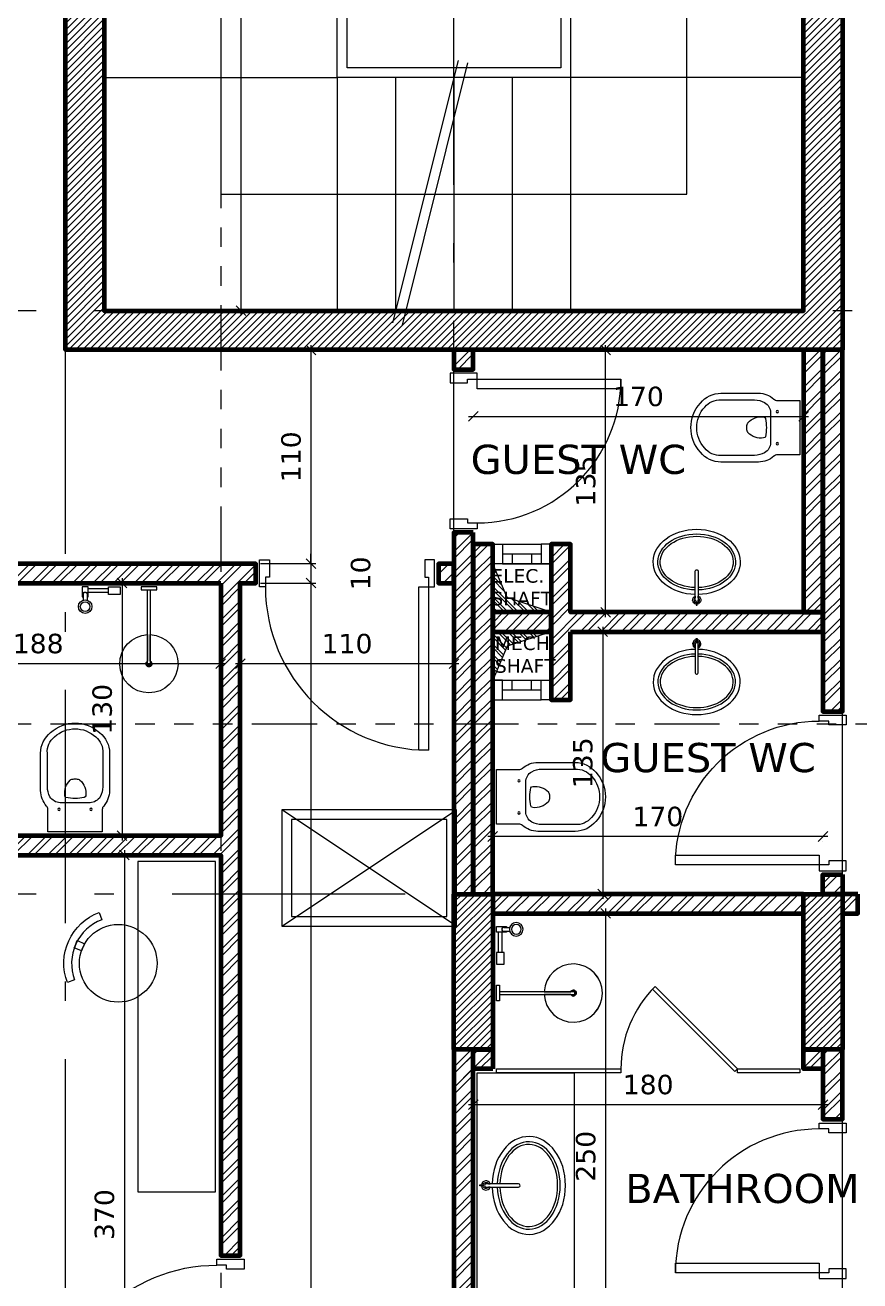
# Model space of a CAD drawing. Header units: inches. Extents: x -48 to 777, y -156 to 510.
# Drawn here: x 496.97 to 501.27, y 138.87 to 145.33 of the extents above; entities that cross this region are included whole.
import ezdxf

# ---------------------------------------------------------------- set-up
doc = ezdxf.new("R2010")
doc.units = ezdxf.units.IN
doc.header["$MEASUREMENT"] = 0
doc.set_wipeout_variables(frame=1)
doc.linetypes.add('ACAD_ISO06W100', pattern=[36, 24, -3, 0, -3, 0, -3, 0, -3])
doc.linetypes.add('ACAD_ISO10W100', pattern=[18, 12, -3, 0, -3])
doc.layers.get('Defpoints').update_dxf_attribs({"lineweight": 5})
for name, color, linetype, lineweight in [('A-AXIS', 253, 'ACAD_ISO10W100', 5), ('A-AXIS ST', 251, 'ACAD_ISO10W100', 5), ('A-DIM', 9, 'Continuous', 5), ('A-DOORS', 38, 'Continuous', 20), ('A-FURN1', 211, 'Continuous', 15), ('A-LEVELS', 139, 'Continuous', 20), ('A-LIMIT LOT', 235, 'ACAD_ISO10W100', 20), ('A-NOTES', 151, 'Continuous', 20), ('A-PILLARS', 1, 'Continuous', 60), ('A-PROJECTION2', 5, 'Continuous', 20), ('A-SANITARY', 120, 'Continuous', 5), ('A-SIGNS1', 20, 'Continuous', 15), ('A-STAIRS', 135, 'Continuous', 20), ('A-TEXT', 50, 'Continuous', 15), ('A-WALLS', 7, 'Continuous', 60), ('A-WINDOWS', 4, 'Continuous', 20), ('D-GLASS', 171, 'Continuous', 20), ('D-METAL', 156, 'Continuous', 20), ('H-OTHERS', 189, 'Continuous', 5), ('H-PILLARS', 61, 'Continuous', 5), ('H-WALLS', 51, 'Continuous', 5), ('modificat', 127, 'Continuous', 15)]:
    doc.layers.add(name, color=color, linetype=linetype, lineweight=lineweight)
doc.layers.add('pts pc', color=7, linetype='Continuous')
doc.styles.add('2mm', font='simplex.shx', dxfattribs={"height": 0.5})
doc.styles.add('5mm', font='simplex_.ttf', dxfattribs={"height": 5})
doc.styles.add('ROMAND', font='verdana.ttf')
doc.dimstyles.new('M-1.50', dxfattribs={"dimtxt": 0.1, "dimasz": 0.05, "dimexe": 0.025, "dimexo": 0.025, "dimgap": 0.05, "dimtad": 1, "dimlfac": 100, "dimrnd": 0.5, "dimzin": 9, "dimdsep": 46, "dimtxsty": 'ROMAND', "dimblk": 'OBLIQUE', "dimcen": 1, "dimdle": 0.025, "dimclrd": 256, "dimclre": 256, "dimclrt": 2, "dimadec": 0, "dimazin": 0, "dimtfac": 0.666667, "dimtmove": 2, "dimatfit": 3, "dimfxl": 0.04, "dimtolj": 1, "dimtzin": 5, "dimlwd": -1, "dimlwe": -1, "dimarcsym": 0})
pattern_1 = [(45, (-242.49175, -175.21088), (-0.0530330086, 0.0530330086), []), (45, (-242.4564, -175.21088), (-0.0530330086, 0.0530330086), [])]

# ---------------------------------------------------------------- blocks, each defined once
blk = doc.blocks.new('*U53')
for p, q in [((50, 100), (250, 100)), ((50, 50), (250, 50)), ((50, 0), (250, 0)), ((200, 50), (200, 0))]:
    blk.add_line(p, q)
for points in [[(0, 100), (50, 100), (50, 0), (0, 0)], [(300, 100), (250, 100), (250, 0), (300, 0)], [(100, 50), (100, 0)]]:
    blk.add_lwpolyline(points)
blk = doc.blocks.new('*U34')
for points in [[(130, -160), (100, -160), (100, -20), (150, -20), (150, -110), (130, -110), (130, -160)], [(970, -160), (1000, -160), (1000, -20), (950, -20), (950, -110), (970, -110), (970, -160)], [(180, -1000), (180, -160), (130, -160), (130, -1000)]]:
    blk.add_lwpolyline(points, close=True)
blk.add_arc((130, -160), 840, 270, 0)
blk = doc.blocks.new('*U35')
for points in [[(130, -160), (100, -160), (100, -20), (150, -20), (150, -110), (130, -110), (130, -160)], [(970, -160), (1000, -160), (1000, -20), (950, -20), (950, -110), (970, -110), (970, -160)], [(920, -1000), (920, -160), (970, -160), (970, -1000)]]:
    blk.add_lwpolyline(points, close=True)
blk.add_arc((970, -160), 840, 180, 270)
blk = doc.blocks.new('*U38')
for points in [[(130, -160), (100, -160), (100, -20), (150, -20), (150, -110), (130, -110), (130, -160)], [(870, -160), (900, -160), (900, -20), (850, -20), (850, -110), (870, -110), (870, -160)], [(820, -900), (820, -160), (870, -160), (870, -900)]]:
    blk.add_lwpolyline(points, close=True)
blk.add_arc((870, -160), 740, 180, 270)
blk = doc.blocks.new('*U37')
for points in [[(130, -160), (100, -160), (100, -20), (150, -20), (150, -110), (130, -110), (130, -160)], [(870, -160), (900, -160), (900, -20), (850, -20), (850, -110), (870, -110), (870, -160)], [(180, -900), (180, -160), (130, -160), (130, -900)]]:
    blk.add_lwpolyline(points, close=True)
blk.add_arc((130, -160), 740, 270, 0)
blk = doc.blocks.new('vnkhjghg')
at = {"extrusion": (0, 0, -1)}
for points in [[(-757.0152, 41.8368), (-757.0011, 41.7994, 0.414214), (-757.1411, 41.4902), (-757.1785, 41.4761, -0.414214)], [(-757.1426, 41.6552, -0.041739), (-757.1261, 41.6917), (-757.0895, 41.6751, 0.050126), (-757.106, 41.6387)]]:
    blk.add_lwpolyline(points, format="xyb", close=True, dxfattribs=at)
blk.add_circle((-756.9165, 41.5748), 0.2, dxfattribs=at)
blk = doc.blocks.new('fghjgcfd')
for points in [[(114.5932, -90.6209, 0.697476), (114.5868, -90.6535), (114.5868, -90.6631, -0.791584), (114.5932, -90.6121)], [(114.6052, -90.6631), (114.6052, -90.6535, 0.697476), (114.5988, -90.6209), (114.5988, -90.6121, -0.791584)], [(114.6052, -90.8243, -0.509087), (114.5932, -90.8331, -0.325305), (114.5868, -90.8243), (114.5868, -90.6384, -1), (114.6052, -90.6384)]]:
    blk.add_lwpolyline(points, format="xyb", close=True)
blk.add_lwpolyline([(114.5988, -90.6044), (114.5932, -90.6044), (114.5932, -90.6223), (114.5988, -90.6223)], close=True)
at = {"extrusion": (0, 0, -1)}
for major_axis, ratio, start_param, end_param in [((-0.28, 0), 0.75, 7.88683, 14.104318), ((-0.25, 0), 0.72, 7.890774, 14.100375), ((-0.235, 0), 0.702128, 7.893123, 14.098025)]:
    blk.add_ellipse((114.596, -90.8834), major_axis=major_axis, ratio=ratio, start_param=start_param, end_param=end_param, dxfattribs=at)
blk = doc.blocks.new('A$C4CB417C4')
blk.add_lwpolyline([(245.2, 7), (381.7, 7, -4.038071), (381.7, -7), (245.2, -7, 42.833797)], format="xyb", close=True)
at = {"ltscale": 0.1}
blk.add_lwpolyline([(0, 40), (15, 40), (15, -40), (0, -40)], close=True, dxfattribs=at)
blk.add_lwpolyline([(402, 7), (15, 7), (15, -7), (402, -7)], close=True)
for radius, start, end in [(150, 182.67477, 177.32523), (15, 207.81814, 152.18186), (12, 215.68533, 144.31467)]:
    blk.add_arc((395, 0), radius, start, end, dxfattribs=at)
blk = doc.blocks.new('A$C666D454D')
at = {"ltscale": 0.1}
for p, q in [((37, 10), (67.5, 10)), ((37, -10), (67.5, -10))]:
    blk.add_line(p, q, dxfattribs=at)
blk.add_lwpolyline([(37, 11), (47, 11), (47, 10.5), (50, 10.5), (50, 15), (0, 15), (0, -15), (50, -15), (50, -10.5), (47, -10.5), (47, -11), (37, -11, -1)], format="xyb", close=True, dxfattribs=at)
blk.add_lwpolyline([(37, -10), (37, -10), (37, -10, -1), (37, 10), (37, 10), (37, 10)], format="xyb", dxfattribs=at)
for radius in [35, 25]:
    blk.add_circle((101, 0), radius, dxfattribs=at)
blk = doc.blocks.new('A$C05B82E3A')
at = {"ltscale": 0.1}
for p, q in [((-30, 29), (-135, 29)), ((-30, 9), (-135, 9))]:
    blk.add_line(p, q, dxfattribs=at)
blk.add_lwpolyline([(30, 0), (30, 38), (-30, 38), (-30, 0)], close=True, dxfattribs=at)
at = {"ltscale": 0.1, "xscale": -1, "rotation": 270}
blk.add_blockref('A$C666D454D', (-150, 0), dxfattribs=at)
blk = doc.blocks.new('A$C114C6178')
for points in [[(177.5, -211.9, 0.16864), (147.3, -132.7, -0.198912), (140, -115), (140, 0), (-140, 0), (-140, -115, -0.198912), (-147.3, -132.7, 0.16864), (-177.5, -211.9), (-177.5, -405, 0.225866), (-126.2, -510.7, 0.390178), (126.2, -510.7, 0.225866), (177.5, -405)], [(142.8, -231.9, 0.110329), (129.5, -180.6, 0.254034), (77, -150), (-77, -150, 0.254034), (-129.5, -180.6, 0.110329), (-142.8, -231.9), (-142.8, -405, 0.247706), (-105.9, -488.7, 0.390724), (106.2, -488.4, 0.246571), (142.8, -405)], [(54.9, -185.7, 0.338204), (47.1, -176.5, 0.109547), (-47.1, -176.5, 0.38369), (-52.4, -185.7, 0.252795), (-25.1, -266.2, 0.060555), (-21, -268.7, 0.083015), (0, -272.4, 0.083015), (21, -268.7, 0.060555), (25.1, -266.2, 0.250335)]]:
    blk.add_lwpolyline(points, format="xyb", close=True)
for centre in [(-82.5, -115), (82.5, -115)]:
    blk.add_circle(centre, 5.91)
blk = doc.blocks.new('AXIS')
at = {"layer": 'A-AXIS ST', "ltscale": 0.1}
for p, q in [((640.66853, 296.91777), (640.66853, 336.01919)), ((642.66853, 296.91777), (642.66853, 336.01919)), ((644.66853, 296.91777), (644.66853, 336.01919)), ((657.61853, 319.06933), (627.81853, 319.06933)), ((657.61853, 316.06777), (627.81853, 316.06777))]:
    blk.add_line(p, q, dxfattribs=at)
blk = doc.blocks.new('_Oblique')
at = {"color": 0, "linetype": 'ByBlock', "lineweight": -2}
blk.add_line((-0.5, -0.5), (0.5, 0.5), dxfattribs=at)
blk = doc.blocks.new('*D195')
at = {"layer": 'A-DIM', "transparency": 16777216}
blk.add_line((496.0718, 142.0427), (498.0018, 142.0427), dxfattribs=at)
at = {"layer": 'Defpoints', "color": 0, "transparency": 16777216}
for p in [(496.0968, 142.0427), (497.9768, 142.0427), (497.9768, 142.0427)]:
    blk.add_point(p, dxfattribs=at)
at = {"layer": 'A-DIM', "transparency": 16777216, "xscale": 0.05, "yscale": 0.05, "zscale": 0.05, "rotation": 180}
blk.add_blockref('_Oblique', (496.0968, 142.0427), dxfattribs=at)
at = {"layer": 'A-DIM', "transparency": 16777216, "xscale": 0.05, "yscale": 0.05, "zscale": 0.05}
blk.add_blockref('_Oblique', (497.9768, 142.0427), dxfattribs=at)
at = {"layer": 'A-DIM', "color": 2, "transparency": 16777216, "insert": (497.0368, 142.145), "char_height": 0.1, "attachment_point": 5, "style": 'ROMAND'}
blk.add_mtext('\\A1;188', dxfattribs=at)
blk = doc.blocks.new('*D196')
at = {"layer": 'A-DIM', "transparency": 16777216}
for p, q in [((498.0518, 142.0427), (499.2018, 142.0427)), ((498.0768, 142.0177), (498.0768, 142.0177))]:
    blk.add_line(p, q, dxfattribs=at)
at = {"layer": 'Defpoints', "color": 0, "transparency": 16777216}
for p in [(498.0768, 142.0427), (499.1768, 142.0427), (499.1768, 142.0427)]:
    blk.add_point(p, dxfattribs=at)
at = {"layer": 'A-DIM', "transparency": 16777216, "xscale": 0.05, "yscale": 0.05, "zscale": 0.05, "rotation": 180}
blk.add_blockref('_Oblique', (498.0768, 142.0427), dxfattribs=at)
at = {"layer": 'A-DIM', "transparency": 16777216, "xscale": 0.05, "yscale": 0.05, "zscale": 0.05}
blk.add_blockref('_Oblique', (499.1768, 142.0427), dxfattribs=at)
at = {"layer": 'A-DIM', "color": 2, "transparency": 16777216, "insert": (498.6268, 142.1448), "char_height": 0.1, "attachment_point": 5, "style": 'ROMAND'}
blk.add_mtext('\\A1;110', dxfattribs=at)
blk = doc.blocks.new('*D198')
at = {"layer": 'A-DIM', "transparency": 16777216}
blk.add_line((497.469, 142.4821), (497.469, 141.1321), dxfattribs=at)
at = {"layer": 'Defpoints', "color": 0, "transparency": 16777216}
for p in [(497.469, 142.4571), (497.469, 141.1571), (497.469, 141.1571)]:
    blk.add_point(p, dxfattribs=at)
at = {"layer": 'A-DIM', "transparency": 16777216, "xscale": 0.05, "yscale": 0.05, "zscale": 0.05}
for p, rotation in [((497.469, 142.4571), 90), ((497.469, 141.1571), 270)]:
    blk.add_blockref('_Oblique', p, dxfattribs=dict(at, rotation=rotation))
at = {"layer": 'A-DIM', "color": 2, "transparency": 16777216, "insert": (497.3669, 141.8071), "char_height": 0.1, "attachment_point": 5, "rotation": 90, "style": 'ROMAND'}
blk.add_mtext('\\A1;130', dxfattribs=at)
blk = doc.blocks.new('*D199')
at = {"layer": 'A-DIM', "transparency": 16777216}
blk.add_line((497.4808, 141.0821), (497.4808, 137.3321), dxfattribs=at)
at = {"layer": 'Defpoints', "color": 0, "transparency": 16777216}
for p in [(497.4808, 141.0571), (497.4808, 137.3571), (497.4808, 137.3571)]:
    blk.add_point(p, dxfattribs=at)
at = {"layer": 'A-DIM', "transparency": 16777216, "xscale": 0.05, "yscale": 0.05, "zscale": 0.05}
for p, rotation in [((497.4808, 141.0571), 90), ((497.4808, 137.3571), 270)]:
    blk.add_blockref('_Oblique', p, dxfattribs=dict(at, rotation=rotation))
at = {"layer": 'A-DIM', "color": 2, "transparency": 16777216, "insert": (497.3787, 139.2071), "char_height": 0.1, "attachment_point": 5, "rotation": 90, "style": 'ROMAND'}
blk.add_mtext('\\A1;370', dxfattribs=at)
blk = doc.blocks.new('*D202')
at = {"layer": 'A-DIM', "transparency": 16777216}
blk.add_line((499.9579, 142.2821), (499.9579, 143.6821), dxfattribs=at)
at = {"layer": 'Defpoints', "color": 0, "transparency": 16777216}
for p in [(499.9579, 143.6571), (499.9579, 143.6571), (499.9579, 142.3071)]:
    blk.add_point(p, dxfattribs=at)
at = {"layer": 'A-DIM', "transparency": 16777216, "xscale": 0.05, "yscale": 0.05, "zscale": 0.05}
for p, rotation in [((499.9579, 143.6571), 90), ((499.9579, 142.3071), 270)]:
    blk.add_blockref('_Oblique', p, dxfattribs=dict(at, rotation=rotation))
at = {"layer": 'A-DIM', "color": 2, "transparency": 16777216, "insert": (499.8558, 142.9821), "char_height": 0.1, "attachment_point": 5, "rotation": 90, "style": 'ROMAND'}
blk.add_mtext('\\A1;135', dxfattribs=at)
blk = doc.blocks.new('*D203')
at = {"layer": 'A-DIM', "transparency": 16777216}
blk.add_line((499.2518, 143.3147), (501.0018, 143.3147), dxfattribs=at)
at = {"layer": 'Defpoints', "color": 0, "transparency": 16777216}
for p in [(499.2768, 143.3147), (500.9768, 143.3147), (500.9768, 143.3147)]:
    blk.add_point(p, dxfattribs=at)
at = {"layer": 'A-DIM', "transparency": 16777216, "xscale": 0.05, "yscale": 0.05, "zscale": 0.05, "rotation": 180}
blk.add_blockref('_Oblique', (499.2768, 143.3147), dxfattribs=at)
at = {"layer": 'A-DIM', "transparency": 16777216, "xscale": 0.05, "yscale": 0.05, "zscale": 0.05}
blk.add_blockref('_Oblique', (500.9768, 143.3147), dxfattribs=at)
at = {"layer": 'A-DIM', "color": 2, "transparency": 16777216, "insert": (500.1268, 143.4167), "char_height": 0.1, "attachment_point": 5, "style": 'ROMAND'}
blk.add_mtext('\\A1;170', dxfattribs=at)
blk = doc.blocks.new('*D204')
at = {"layer": 'A-DIM', "transparency": 16777216}
blk.add_line((499.9429, 142.2321), (499.9429, 140.8321), dxfattribs=at)
at = {"layer": 'Defpoints', "color": 0, "transparency": 16777216}
for p in [(499.9429, 142.2071), (499.9429, 140.8571), (499.9429, 140.8571)]:
    blk.add_point(p, dxfattribs=at)
at = {"layer": 'A-DIM', "transparency": 16777216, "xscale": 0.05, "yscale": 0.05, "zscale": 0.05}
for p, rotation in [((499.9429, 142.2071), 90), ((499.9429, 140.8571), 270)]:
    blk.add_blockref('_Oblique', p, dxfattribs=dict(at, rotation=rotation))
at = {"layer": 'A-DIM', "color": 2, "transparency": 16777216, "insert": (499.8408, 141.5321), "char_height": 0.1, "attachment_point": 5, "rotation": 90, "style": 'ROMAND'}
blk.add_mtext('\\A1;135', dxfattribs=at)
blk = doc.blocks.new('*D205')
at = {"layer": 'A-DIM', "transparency": 16777216}
for p, q in [((501.1018, 141.1529), (499.3518, 141.1529)), ((501.0768, 141.1279), (501.0768, 141.1279))]:
    blk.add_line(p, q, dxfattribs=at)
at = {"layer": 'Defpoints', "color": 0, "transparency": 16777216}
for p in [(499.3768, 141.1529), (499.3768, 141.1529), (501.0768, 141.1529)]:
    blk.add_point(p, dxfattribs=at)
at = {"layer": 'A-DIM', "transparency": 16777216, "xscale": 0.05, "yscale": 0.05, "zscale": 0.05, "rotation": 180}
blk.add_blockref('_Oblique', (499.3768, 141.1529), dxfattribs=at)
at = {"layer": 'A-DIM', "transparency": 16777216, "xscale": 0.05, "yscale": 0.05, "zscale": 0.05}
blk.add_blockref('_Oblique', (501.0768, 141.1529), dxfattribs=at)
at = {"layer": 'A-DIM', "color": 2, "transparency": 16777216, "insert": (500.2268, 141.255), "char_height": 0.1, "attachment_point": 5, "style": 'ROMAND'}
blk.add_mtext('\\A1;170', dxfattribs=at)
blk = doc.blocks.new('*D206')
at = {"layer": 'A-DIM', "transparency": 16777216}
blk.add_line((499.9579, 140.7821), (499.9579, 138.2321), dxfattribs=at)
at = {"layer": 'Defpoints', "color": 0, "transparency": 16777216}
for p in [(499.9579, 140.7571), (499.9579, 138.2571), (499.9579, 138.2571)]:
    blk.add_point(p, dxfattribs=at)
at = {"layer": 'A-DIM', "transparency": 16777216, "xscale": 0.05, "yscale": 0.05, "zscale": 0.05}
for p, rotation in [((499.9579, 140.7571), 90), ((499.9579, 138.2571), 270)]:
    blk.add_blockref('_Oblique', p, dxfattribs=dict(at, rotation=rotation))
at = {"layer": 'A-DIM', "color": 2, "transparency": 16777216, "insert": (499.8558, 139.5071), "char_height": 0.1, "attachment_point": 5, "rotation": 90, "style": 'ROMAND'}
blk.add_mtext('\\A1;250', dxfattribs=at)
blk = doc.blocks.new('*D207')
at = {"layer": 'A-DIM', "transparency": 16777216}
for p, q in [((499.2768, 139.7982), (499.2768, 139.7982)), ((499.2518, 139.7732), (501.1018, 139.7732))]:
    blk.add_line(p, q, dxfattribs=at)
at = {"layer": 'Defpoints', "color": 0, "transparency": 16777216}
for p in [(499.2768, 139.7732), (501.0768, 139.7732), (501.0768, 139.7732)]:
    blk.add_point(p, dxfattribs=at)
at = {"layer": 'A-DIM', "transparency": 16777216, "xscale": 0.05, "yscale": 0.05, "zscale": 0.05, "rotation": 180}
blk.add_blockref('_Oblique', (499.2768, 139.7732), dxfattribs=at)
at = {"layer": 'A-DIM', "transparency": 16777216, "xscale": 0.05, "yscale": 0.05, "zscale": 0.05}
blk.add_blockref('_Oblique', (501.0768, 139.7732), dxfattribs=at)
at = {"layer": 'A-DIM', "color": 2, "transparency": 16777216, "insert": (500.1768, 139.8755), "char_height": 0.1, "attachment_point": 5, "style": 'ROMAND'}
blk.add_mtext('\\A1;180', dxfattribs=at)
blk = doc.blocks.new('*D331')
at = {"layer": 'A-DIM', "transparency": 16777216}
for p, q in [((498.4411, 143.6819), (498.4411, 142.5319)), ((498.3363, 143.6569), (498.4661, 143.6569)), ((498.1818, 142.5569), (498.4661, 142.5569))]:
    blk.add_line(p, q, dxfattribs=at)
at = {"layer": 'Defpoints', "color": 0, "transparency": 16777216}
for p in [(498.3113, 143.6569), (498.1568, 142.5569), (498.4411, 142.5569)]:
    blk.add_point(p, dxfattribs=at)
at = {"layer": 'A-DIM', "transparency": 16777216, "xscale": 0.05, "yscale": 0.05, "zscale": 0.05}
for p, rotation in [((498.4411, 143.6569), 90), ((498.4411, 142.5569), 270)]:
    blk.add_blockref('_Oblique', p, dxfattribs=dict(at, rotation=rotation))
at = {"layer": 'A-DIM', "color": 2, "transparency": 16777216, "insert": (498.339, 143.1069), "char_height": 0.1, "attachment_point": 5, "rotation": 90, "style": 'ROMAND'}
blk.add_mtext('\\A1;110', dxfattribs=at)
blk = doc.blocks.new('*D332')
at = {"layer": 'A-DIM', "transparency": 16777216}
for p, q in [((498.4411, 142.5569), (498.4411, 142.6069)), ((498.1818, 142.5569), (498.4661, 142.5569)), ((498.4411, 142.5569), (498.4411, 142.4569)), ((498.1818, 142.4569), (498.4661, 142.4569)), ((498.4411, 142.4569), (498.4411, 142.4069))]:
    blk.add_line(p, q, dxfattribs=at)
at = {"layer": 'Defpoints', "color": 0, "transparency": 16777216}
for p in [(498.1568, 142.5569), (498.1568, 142.4569), (498.4411, 142.4569)]:
    blk.add_point(p, dxfattribs=at)
at = {"layer": 'A-DIM', "transparency": 16777216, "xscale": 0.05, "yscale": 0.05, "zscale": 0.05}
for p, rotation in [((498.4411, 142.5569), 270), ((498.4411, 142.4569), 90)]:
    blk.add_blockref('_Oblique', p, dxfattribs=dict(at, rotation=rotation))
at = {"layer": 'A-DIM', "color": 2, "transparency": 16777216, "insert": (498.6972, 142.5069), "char_height": 0.1, "attachment_point": 5, "rotation": 90, "style": 'ROMAND'}
blk.add_mtext('\\A1;10', dxfattribs=at)
blk = doc.blocks.new('*D333')
at = {"layer": 'A-DIM', "transparency": 16777216}
for p, q in [((498.1818, 142.4569), (498.4661, 142.4569)), ((498.4411, 142.4819), (498.4411, 134.2819)), ((498.1818, 134.3069), (498.4661, 134.3069))]:
    blk.add_line(p, q, dxfattribs=at)
at = {"layer": 'Defpoints', "color": 0, "transparency": 16777216}
for p in [(498.1568, 142.4569), (498.1568, 134.3069), (498.4411, 134.3069)]:
    blk.add_point(p, dxfattribs=at)
at = {"layer": 'A-DIM', "transparency": 16777216, "xscale": 0.05, "yscale": 0.05, "zscale": 0.05}
for p, rotation in [((498.4411, 142.4569), 90), ((498.4411, 134.3069), 270)]:
    blk.add_blockref('_Oblique', p, dxfattribs=dict(at, rotation=rotation))
at = {"layer": 'A-DIM', "color": 2, "transparency": 16777216, "insert": (498.3388, 138.3819), "char_height": 0.1, "attachment_point": 5, "rotation": 90, "style": 'ROMAND'}
blk.add_mtext('\\A1;815', dxfattribs=at)
blk = doc.blocks.new('*D406')
at = {"layer": 'A-DIM', "transparency": 16777216}
for p, q in [((498.0809, 143.8334), (498.0809, 148.3334)), ((498.394, 148.3084), (498.0559, 148.3084)), ((498.5518, 143.8584), (498.0559, 143.8584))]:
    blk.add_line(p, q, dxfattribs=at)
at = {"layer": 'Defpoints', "color": 0, "transparency": 16777216}
for p in [(498.0809, 148.3084), (498.419, 148.3084), (498.5768, 143.8584)]:
    blk.add_point(p, dxfattribs=at)
at = {"layer": 'A-DIM', "transparency": 16777216, "xscale": 0.05, "yscale": 0.05, "zscale": 0.05}
for p, rotation in [((498.0809, 148.3084), 90), ((498.0809, 143.8584), 270)]:
    blk.add_blockref('_Oblique', p, dxfattribs=dict(at, rotation=rotation))
at = {"layer": 'A-DIM', "color": 2, "transparency": 16777216, "insert": (497.9799, 146.0834), "char_height": 0.1, "attachment_point": 5, "rotation": 90, "style": 'ROMAND'}
blk.add_mtext('\\A1;445', dxfattribs=at)
blk = doc.blocks.new('LOT 688  TOPOGRAPHIC PLAN')
at = {"layer": 'A-LEVELS', "linetype": 'Continuous'}
blk.add_lwpolyline([(-315987.35147, -27916.80639), (-315987.06683, -27916.80263), (-315986.7853, -27916.74858), (-315986.50938, -27916.63741), (-315986.26012, -27916.47485), (-315986.04446, -27916.27165), (-315985.68411, -27915.78224), (-315985.36788, -27915.2469), (-315985.03521, -27914.74332), (-315984.84378, -27914.52771), (-315984.62729, -27914.34684), (-315984.12665, -27914.07836), (-315983.55729, -27913.90415), (-315982.31565, -27913.69397), (-315981.69501, -27913.58572), (-315981.10632, -27913.43141), (-315980.53616, -27913.25862), (-315979.95068, -27913.12539), (-315979.35793, -27913.00458), (-315978.78258, -27912.83532)], dxfattribs=at)
at = {"layer": 'pts pc', "linetype": 'Continuous'}
blk.add_lwpolyline([(-315978.57189, -27918.79663), (-315979.27509, -27918.08585)], dxfattribs=at)
at = {"layer": 'A-NOTES', "linetype": 'Continuous', "style": '5mm'}
blk.add_text('688', height=2, rotation=346.245633, dxfattribs=at).set_placement((-315981.70648, -27916.11756))
at = {"layer": 'pts pc', "color": 1, "insert": (-315984.43971, -27917.72266), "char_height": 0.5, "width": 3.0714286, "attachment_point": 1, "rotation": 359.692852, "style": '2mm'}
blk.add_mtext('\\Fsimplex.shx;\\W1.0000000000;\\T1.0000000000;\\o\\l95.496', dxfattribs=at)
at = {"linetype": 'Continuous'}
blk.add_wipeout([(-315996.80172, -27893.57917), (-315969.32038, -27896.23659), (-315969.32038, -27930.53073), (-315964.08799, -27936.87852), (-315964.6636, -27941.43051), (-315970.22923, -27937.16678), (-315985.1164, -27950.2257)], dxfattribs=at).dxf.layer = 'A-LIMIT LOT'

msp = doc.modelspace()

# ---------------------------------------------------------------- block references
at = {"layer": 'pts pc'}
msp.add_blockref('LOT 688  TOPOGRAPHIC PLAN', (316480.44716, 28057.10823), dxfattribs=at)

# ---------------------------------------------------------------- next in the draw order: hatches: boundary and pattern name
at = {"layer": 'H-OTHERS'}
h = msp.add_hatch(dxfattribs=at)
h.set_pattern_fill('ANSI32', color=256, scale=0.1, angle=-231.511645)
h.set_pattern_definition([(135, (491.232857, 127.337407), (-0.026516504, -0.026516504), []), (135, (491.232857, 127.355084), (-0.026516504, -0.026516504), [])])
h.paths.add_polyline_path([(499.67678, 142.30688), (499.45129, 142.38209), (499.37678, 142.55688), (499.37678, 142.30688)])
h = msp.add_hatch(dxfattribs=at)
h.set_pattern_fill('ANSI32', color=256, scale=0.1, angle=-231.511645)
h.set_pattern_definition([(135, (491.232857, 126.987407), (-0.026516504, -0.026516504), []), (135, (491.232857, 127.005084), (-0.026516504, -0.026516504), [])])
h.paths.add_polyline_path([(499.67678, 142.20688), (499.45129, 142.13168), (499.37678, 141.95688), (499.37678, 142.20688)])
at = {"layer": 'H-PILLARS'}
h = msp.add_hatch(dxfattribs=at)
h.set_pattern_fill('ANSI31', color=256, scale=0.2)
h.set_pattern_definition([(45, (-44.491753, -175.21929), (-0.0176776695, 0.0176776695), [])])
h.paths.add_polyline_path([(501.17678, 146.91845), (501.17678, 143.65688), (497.17678, 143.65688), (497.17678, 146.91845), (497.37678, 146.91845), (497.37678, 143.85845), (500.97678, 143.85845), (500.97678, 146.91845)])
at = {"layer": 'H-PILLARS', "linetype": 'Continuous'}
h = msp.add_hatch(dxfattribs=at)
h.set_pattern_fill('ANSI31', color=256, scale=0.2)
h.set_pattern_definition([(45, (-46.241753, -172.60263), (-0.0176776695, 0.0176776695), [])])
h.paths.add_polyline_path([(499.37678, 140.05688), (499.17678, 140.05688), (499.17678, 140.85688), (499.37678, 140.85688)])
h = msp.add_hatch(dxfattribs=at)
h.set_pattern_fill('ANSI31', color=256, scale=0.2)
h.set_pattern_definition([(45, (-44.441753, -172.60263), (-0.0176776695, 0.0176776695), [])])
h.paths.add_polyline_path([(501.17678, 140.05688), (500.97678, 140.05688), (500.97678, 140.85688), (501.17678, 140.85688)])
at = {"layer": 'H-WALLS'}
h = msp.add_hatch(dxfattribs=at)
h.set_pattern_fill('ANSI32', color=256, scale=0.2)
h.set_pattern_definition(pattern_1)
h.paths.add_polyline_path([(499.27678, 143.65688), (499.17678, 143.65688), (499.17678, 143.55688), (499.27678, 143.55688)], flags=17)
h = msp.add_hatch(dxfattribs=at)
h.set_pattern_fill('ANSI32', color=256, scale=0.2)
h.set_pattern_definition(pattern_1)
h.paths.add_polyline_path([(501.07678, 143.65688), (501.07678, 143.65688), (501.07678, 143.65688), (500.97678, 143.65688), (500.97678, 142.30688), (501.07678, 142.30688)])
h = msp.add_hatch(dxfattribs=at)
h.set_pattern_fill('ANSI32', color=256, scale=0.2)
h.set_pattern_definition(pattern_1)
h.paths.add_polyline_path([(501.17678, 143.65688), (501.17678, 143.65688), (501.17678, 143.65688), (501.07678, 143.65688), (501.07678, 141.79688), (501.17678, 141.79688)])
h = msp.add_hatch(dxfattribs=at)
h.set_pattern_fill('ANSI32', color=256, scale=0.2)
h.set_pattern_definition(pattern_1)
h.paths.add_polyline_path([(497.97678, 142.45688), (497.97678, 141.15688), (496.07678, 141.15688), (496.07678, 141.71688), (495.97678, 141.71688), (495.97678, 141.15688), (494.02678, 141.15688), (494.02678, 141.05688), (497.97678, 141.05688), (497.97678, 138.99688), (498.07678, 138.99688), (498.07678, 142.45688), (498.15678, 142.45688), (498.15678, 142.55688), (496.07678, 142.55688), (496.07678, 142.83688), (495.97678, 142.83688), (495.97678, 142.45688)], flags=17)
h = msp.add_hatch(dxfattribs=at)
h.set_pattern_fill('ANSI32', color=256, scale=0.2)
h.set_pattern_definition(pattern_1)
h.paths.add_polyline_path([(499.27678, 142.71688), (499.17678, 142.71688), (499.17678, 140.85688), (499.27678, 140.85688)], flags=17)
h = msp.add_hatch(dxfattribs=at)
h.set_pattern_fill('ANSI32', color=256, scale=0.2)
h.set_pattern_definition(pattern_1)
h.paths.add_polyline_path([(499.37678, 141.75688), (499.37678, 141.75688), (499.37678, 142.65688), (499.27678, 142.65688), (499.27678, 140.85688), (499.37678, 140.85688)], flags=17)
h = msp.add_hatch(dxfattribs=at)
h.set_pattern_fill('ANSI32', color=256, scale=0.2)
h.set_pattern_definition(pattern_1)
h.paths.add_polyline_path([(499.77678, 142.20688), (501.07678, 142.20688), (501.07678, 142.30688), (499.77678, 142.30688), (499.77678, 142.65688), (499.67678, 142.65688), (499.67678, 141.85688), (499.77678, 141.85688)])
h = msp.add_hatch(dxfattribs=at)
h.set_pattern_fill('ANSI32', color=256, scale=0.2)
h.set_pattern_definition(pattern_1)
h.paths.add_polyline_path([(499.17678, 142.55688), (499.09678, 142.55688), (499.09678, 142.45688), (499.17678, 142.45688)], flags=17)
h = msp.add_hatch(dxfattribs=at)
h.set_pattern_fill('ANSI32', color=256, scale=0.2)
h.paths.add_polyline_path([(499.67678, 142.30688), (499.37678, 142.30688), (499.37678, 142.20688), (499.67678, 142.20688)])
h = msp.add_hatch(dxfattribs=at)
h.set_pattern_fill('ANSI32', color=256, scale=0.2)
h.set_pattern_definition(pattern_1)
h.paths.add_polyline_path([(501.17678, 140.95688), (501.17678, 140.85688), (501.07678, 140.85688), (501.07678, 140.95688)])
h = msp.add_hatch(dxfattribs=at)
h.set_pattern_fill('ANSI32', color=256, scale=0.2)
h.set_pattern_definition(pattern_1)
h.paths.add_polyline_path([(500.97678, 140.85688), (499.37678, 140.85688), (499.37678, 140.75688), (500.97678, 140.75688)])
h = msp.add_hatch(dxfattribs=at)
h.set_pattern_fill('ANSI32', color=256, scale=0.2)
h.set_pattern_definition(pattern_1)
h.paths.add_polyline_path([(501.25678, 140.85688), (501.17678, 140.85688), (501.17678, 140.75688), (501.25678, 140.75688)])
h = msp.add_hatch(dxfattribs=at)
h.set_pattern_fill('ANSI32', color=256, scale=0.2)
h.set_pattern_definition(pattern_1)
h.paths.add_polyline_path([(499.27678, 140.05688), (499.17678, 140.05688), (499.17678, 137.35598), (499.27678, 137.35598)], flags=16)
h.paths.add_polyline_path([(499.37678, 137.45688), (499.27678, 137.45688), (499.27678, 138.75688), (499.37678, 138.75688)], flags=17)
h = msp.add_hatch(dxfattribs=at)
h.set_pattern_fill('ANSI32', color=256, scale=0.2)
h.set_pattern_definition(pattern_1)
h.paths.add_polyline_path([(499.37678, 139.95688), (499.27678, 139.95688), (499.27678, 140.05688), (499.37678, 140.05688)], flags=17)
h.paths.add_polyline_path([(499.27678, 140.05688), (499.17678, 140.05688), (499.17678, 137.35598), (499.27678, 137.35598)], flags=16)
h = msp.add_hatch(dxfattribs=at)
h.set_pattern_fill('ANSI32', color=256, scale=0.2)
h.set_pattern_definition(pattern_1)
h.paths.add_polyline_path([(500.97678, 140.05688), (501.07678, 140.05688), (501.07678, 139.95688), (500.97678, 139.95688)])
h = msp.add_hatch(dxfattribs=at)
h.set_pattern_fill('ANSI32', color=256, scale=0.2)
h.set_pattern_definition(pattern_1)
h.paths.add_polyline_path([(501.17678, 140.05688), (501.07678, 140.05688), (501.07678, 139.69779), (501.17678, 139.69779)])

# ---------------------------------------------------------------- next in the draw order: linework, layer by layer
at = {"layer": 'A-AXIS', "linetype": 'ACAD_ISO06W100', "ltscale": 0.014}
msp.add_line((487.77664, 141.73298), (511.66993, 141.73298), dxfattribs=at)
msp.add_lwpolyline([(497.97678, 162.53523), (497.97678, 107.99672)], dxfattribs=at)
at = {"layer": 'A-FURN1'}
msp.add_lwpolyline([(497.95002, 141.02332), (497.55002, 141.02332), (497.55002, 139.32332), (497.95002, 139.32332)], close=True, dxfattribs=at)
at = {"layer": 'A-PILLARS'}
for points in [[(501.17678, 146.91845), (501.17678, 143.65688), (497.17678, 143.65688), (497.17678, 146.91845), (497.37678, 146.91845), (497.37678, 143.85845), (500.97678, 143.85845), (500.97678, 146.91845)], [(499.37678, 140.05688), (499.17678, 140.05688), (499.17678, 140.85688), (499.37678, 140.85688)], [(501.17678, 140.05688), (500.97678, 140.05688), (500.97678, 140.85688), (501.17678, 140.85688)]]:
    msp.add_lwpolyline(points, close=True, dxfattribs=at)
at = {"layer": 'A-PROJECTION2'}
for points in [[(499.37678, 142.30688), (499.67678, 142.30688), (499.67678, 142.55688), (499.37678, 142.55688)], [(499.37678, 141.95688), (499.67678, 141.95688), (499.67678, 142.20688), (499.37678, 142.20688)]]:
    msp.add_lwpolyline(points, close=True, dxfattribs=at)
at = {"layer": 'A-SANITARY'}
msp.add_lwpolyline([(499.29678, 138.77688), (499.29678, 139.93688), (499.79678, 139.93688), (499.79678, 138.77688), (499.69678, 138.77688), (499.69678, 138.77688), (499.29678, 138.77688)], dxfattribs=at)
at = {"layer": 'A-SIGNS1'}
for p, q in [((499.1986, 145.14572), (498.86136, 143.79676)), ((499.2471, 145.13359), (498.90986, 143.78464))]:
    msp.add_line(p, q, dxfattribs=at)
msp.add_lwpolyline([(497.97678, 146.85845), (497.97678, 144.45845), (500.37678, 144.45845), (500.37678, 146.85845)], dxfattribs=at)
at = {"layer": 'A-STAIRS'}
for p, q in [((498.57678, 145.05845), (498.57678, 143.85845)), ((498.87678, 145.05845), (498.87678, 143.85845)), ((499.17678, 145.05845), (499.17678, 143.85845)), ((499.47678, 145.05845), (499.47678, 143.85845)), ((499.77678, 145.05845), (499.77678, 143.85845))]:
    msp.add_line(p, q, dxfattribs=at)
for points in [[(498.57678, 145.05845), (498.57678, 146.74595)], [(497.37678, 145.05845), (498.57678, 145.05845)], [(500.97678, 145.05845), (499.77678, 145.05845)]]:
    msp.add_lwpolyline(points, dxfattribs=at)
at = {"layer": 'A-WALLS', "linetype": 'Continuous'}
for points in [[(499.27678, 143.65688), (499.17678, 143.65688), (499.17678, 143.55688), (499.27678, 143.55688)], [(501.07678, 143.65688), (501.07678, 143.65688), (501.07678, 143.65688), (500.97678, 143.65688), (500.97678, 142.30688), (501.07678, 142.30688)], [(501.17678, 143.65688), (501.17678, 143.65688), (501.17678, 143.65688), (501.07678, 143.65688), (501.07678, 141.79688), (501.17678, 141.79688)], [(499.37678, 141.75688), (499.37678, 141.75688), (499.37678, 142.65688), (499.27678, 142.65688), (499.27678, 140.85688), (499.37678, 140.85688)]]:
    msp.add_lwpolyline(points, close=True, dxfattribs=at)
for points in [[(497.97678, 142.45688), (497.97678, 141.15688), (496.07678, 141.15688), (496.07678, 141.71688), (495.97678, 141.71688), (495.97678, 141.15688), (494.02678, 141.15688), (494.02678, 141.05688), (497.97678, 141.05688), (497.97678, 138.99688), (498.07678, 138.99688), (498.07678, 142.45688), (498.15678, 142.45688), (498.15678, 142.55688), (496.07678, 142.55688), (496.07678, 142.83688), (495.97678, 142.83688), (495.97678, 142.45688), (497.97678, 142.45688)], [(499.77678, 142.20688), (501.07678, 142.20688), (501.07678, 142.30688), (499.77678, 142.30688), (499.77678, 142.65688), (499.67678, 142.65688), (499.67678, 141.85688), (499.77678, 141.85688), (499.77678, 142.20688)]]:
    msp.add_lwpolyline(points, dxfattribs=at)
at = {"layer": 'A-WALLS'}
for points in [[(499.27678, 142.71688), (499.17678, 142.71688), (499.17678, 140.85688), (499.27678, 140.85688)], [(499.17678, 142.55688), (499.09678, 142.55688), (499.09678, 142.45688), (499.17678, 142.45688)], [(499.67678, 142.30688), (499.37678, 142.30688), (499.37678, 142.20688), (499.67678, 142.20688)], [(501.17678, 140.95688), (501.17678, 140.85688), (501.07678, 140.85688), (501.07678, 140.95688)], [(500.97678, 140.85688), (499.37678, 140.85688), (499.37678, 140.75688), (500.97678, 140.75688)], [(501.25678, 140.85688), (501.17678, 140.85688), (501.17678, 140.75688), (501.25678, 140.75688)], [(499.27678, 140.05688), (499.17678, 140.05688), (499.17678, 137.35598), (499.27678, 137.35598)], [(499.37678, 139.95688), (499.27678, 139.95688), (499.27678, 140.05688), (499.37678, 140.05688)], [(500.97678, 140.05688), (501.07678, 140.05688), (501.07678, 139.95688), (500.97678, 139.95688)], [(501.17678, 140.05688), (501.07678, 140.05688), (501.07678, 139.69779), (501.17678, 139.69779)]]:
    msp.add_lwpolyline(points, close=True, dxfattribs=at)
at = {"layer": 'D-GLASS'}
for points in [[(500.21251, 140.38115), (500.63678, 139.95688), (500.62264, 139.94274), (500.19837, 140.36701), (500.21251, 140.38115)], [(499.39678, 139.95688), (500.03678, 139.95688), (500.03678, 139.93688), (499.39678, 139.93688), (499.39678, 139.95688)], [(500.63678, 139.95688), (500.95678, 139.95713), (500.95678, 139.93713), (500.63678, 139.93688), (500.63678, 139.95688)]]:
    msp.add_lwpolyline(points, dxfattribs=at)
msp.add_arc((500.63678, 139.95688), 0.6, 134.999823, 180, dxfattribs=at)
at = {"layer": 'D-METAL'}
for points in [[(498.57678, 146.85845), (499.77678, 146.85845), (499.77678, 145.05845), (498.57678, 145.05845)], [(498.62678, 146.80845), (499.72678, 146.80845), (499.72678, 145.10845), (498.62678, 145.10845)]]:
    msp.add_lwpolyline(points, close=True, dxfattribs=at)
at = {"layer": 'H-OTHERS'}
for points in [[(499.67678, 142.30688), (499.45129, 142.38209), (499.37678, 142.55688), (499.37678, 142.30688), (499.67678, 142.30688)], [(499.67678, 142.20688), (499.45129, 142.13168), (499.37678, 141.95688), (499.37678, 142.20688), (499.67678, 142.20688)]]:
    msp.add_lwpolyline(points, dxfattribs=at)
at = {"layer": 'modificat'}
for p, q in [((499.19068, 140.69066), (498.29068, 141.29066)), ((498.29068, 140.69066), (499.19068, 141.29066))]:
    msp.add_line(p, q, dxfattribs=at)
for points in [[(499.19068, 141.29066), (498.29068, 141.29066), (498.29068, 140.69066), (499.19068, 140.69066)], [(499.14068, 141.24066), (498.34068, 141.24066), (498.34068, 140.74066), (499.14068, 140.74066)]]:
    msp.add_lwpolyline(points, close=True, dxfattribs=at)

# ---------------------------------------------------------------- next in the draw order: block references
at = {"layer": 'A-DIM'}
msp.add_blockref('AXIS', (-143.49175, -175.21088), dxfattribs=at)
at = {"layer": 'A-DOORS', "yscale": 0.0009999999999906, "zscale": 0.0009999999999906}
for name, p, xscale, rotation in [('*U38', (499.13678, 142.63688), 0.0009999999999906, 90.00000000000001), ('*U37', (501.21678, 140.87688), -0.0009999999999906, 270), ('*U38', (501.21678, 139.77779), 0.0009999999999906, 270), ('*U34', (498.11678, 137.97688), -0.0009999999999906, 270)]:
    msp.add_blockref(name, p, dxfattribs=dict(at, xscale=xscale, rotation=rotation))
at = {"layer": 'A-DOORS', "xscale": 0.0009999999999906, "yscale": 0.0009999999999906, "zscale": 0.0009999999999906}
msp.add_blockref('*U35', (498.07678, 142.59688), dxfattribs=at)
at = {"layer": 'A-FURN1', "xscale": -1, "rotation": 359.9999999916878}
msp.add_blockref('vnkhjghg', (1254.36543, 98.92537), dxfattribs=at)
at = {"layer": 'A-SANITARY', "extrusion": (0, 0, -1), "xscale": 0.001000000000885, "yscale": 0.001000000000885, "zscale": -0.001000000000885}
for p, rotation in [((-500.95678, 143.25688), 90), ((-497.22678, 141.17688), 180), ((-499.39678, 141.35688), 270)]:
    msp.add_blockref('A$C114C6178', p, dxfattribs=dict(at, rotation=rotation))
at = {"layer": 'A-SANITARY'}
for name, p, xscale, yscale, zscale, rotation in [('fghjgcfd', (592.10359, 69.85898), 0.8, 0.8, 0.8, 180), ('A$C05B82E3A', (497.42859, 142.43688), -0.001000000000885, 0.001000000000885, 0.001000000000885, 180), ('A$C4CB417C4', (497.60678, 142.43688), -0.001000000000885, 0.001000000000885, 0.001000000000885, 90), ('A$C05B82E3A', (499.39678, 140.52507), 0.001000000000885, 0.001000000000885, 0.001000000000885, 270), ('fghjgcfd', (417.76724, 242.49329), -0.9, 0.9, 0.9, 90)]:
    msp.add_blockref(name, p, dxfattribs=dict(at, xscale=xscale, yscale=yscale, zscale=zscale, rotation=rotation))
for name, p, xscale, yscale, zscale in [('fghjgcfd', (592.10359, 214.65479), -0.8, 0.8, 0.8), ('A$C4CB417C4', (499.39678, 140.34688), 0.001000000000885, 0.001000000000885, 0.001000000000885)]:
    msp.add_blockref(name, p, dxfattribs=dict(at, xscale=xscale, yscale=yscale, zscale=zscale))
at = {"layer": 'A-WINDOWS', "xscale": 0.0009999999999906004, "yscale": 0.0009999999999906004, "zscale": 0.0009999999999906004}
msp.add_blockref('*U53', (499.37678, 142.55688), dxfattribs=at)
at = {"layer": 'A-WINDOWS', "xscale": -0.0009999999999906004, "yscale": 0.0009999999999906004, "zscale": 0.0009999999999906004, "rotation": 180}
msp.add_blockref('*U53', (499.37678, 141.95688), dxfattribs=at)

# ---------------------------------------------------------------- next in the draw order: texts
at = {"layer": 'A-TEXT', "attachment_point": 1, "style": 'ROMAND'}
for s, insert, char_height, width in [('GUEST WC', (499.26328, 143.16895), 0.15, 2.3447222), ('ELEC.\\PSHAFT', (499.36978, 142.52905), 0.07, 0.6766314), ('MECH.\\PSHAFT', (499.38785, 142.18234), 0.07, 0.6766314), ('GUEST WC', (499.93074, 141.63412), 0.15, 2.3447222), ('BATHROOM ', (500.0589, 139.41675), 0.15, 2.3447222)]:
    msp.add_mtext(s, dxfattribs=dict(at, insert=insert, char_height=char_height, width=width))

# ---------------------------------------------------------------- next in the draw order: dimensions: what is measured, and where the dimension line sits
at = {"layer": 'A-DIM'}
for base, p1, p2, picture, middle in [((498.08095, 148.30845), (498.57678, 143.85845), (498.41897, 148.30845), '*D406', (497.9799, 146.08345)), ((498.44106, 142.55688), (498.31126, 143.65688), (498.15678, 142.55688), '*D331', (498.33901, 143.10688)), ((499.95787, 143.65712), (499.95787, 142.30712), (499.95787, 143.65712), '*D202', (499.85579, 142.98212)), ((498.44106, 142.45688), (498.15678, 142.55688), (498.15678, 142.45688), '*D332', (498.6972, 142.50688)), ((497.46902, 141.15712), (497.46902, 142.45712), (497.46902, 141.15712), '*D198', (497.36694, 141.80712)), ((498.44106, 134.30688), (498.15678, 142.45688), (498.15678, 134.30688), '*D333', (498.33877, 138.38188)), ((499.94287, 140.85712), (499.94287, 142.20712), (499.94287, 140.85712), '*D204', (499.84079, 141.53212)), ((497.48079, 137.35712), (497.48079, 141.05712), (497.48079, 137.35712), '*D199', (497.37871, 139.20712)), ((499.95787, 138.25712), (499.95787, 140.75712), (499.95787, 138.25712), '*D206', (499.85579, 139.50712))]:
    dim = msp.add_linear_dim(base=base, p1=p1, p2=p2, angle=90, dimstyle='M-1.50', dxfattribs=at)
    dim.commit()
    dim.dimension.update_dxf_attribs({"geometry": picture, "text_midpoint": middle})
for base, p1, p2, picture, middle in [((500.97678, 143.31469), (499.27678, 143.31469), (500.97678, 143.31469), '*D203', (500.12678, 143.41674)), ((497.97678, 142.04275), (496.09678, 142.04275), (497.97678, 142.04275), '*D195', (497.03678, 142.14503)), ((499.17678, 142.04275), (498.07678, 142.04275), (499.17678, 142.04275), '*D196', (498.62678, 142.1448)), ((499.37678, 141.15291), (501.07678, 141.15291), (499.37678, 141.15291), '*D205', (500.22678, 141.25496)), ((501.07678, 139.77322), (499.27678, 139.77322), (501.07678, 139.77322), '*D207', (500.17678, 139.8755))]:
    dim = msp.add_linear_dim(base=base, p1=p1, p2=p2, dimstyle='M-1.50', dxfattribs=at)
    dim.commit()
    dim.dimension.update_dxf_attribs({"geometry": picture, "text_midpoint": middle})

doc.saveas('drawing.dxf')
